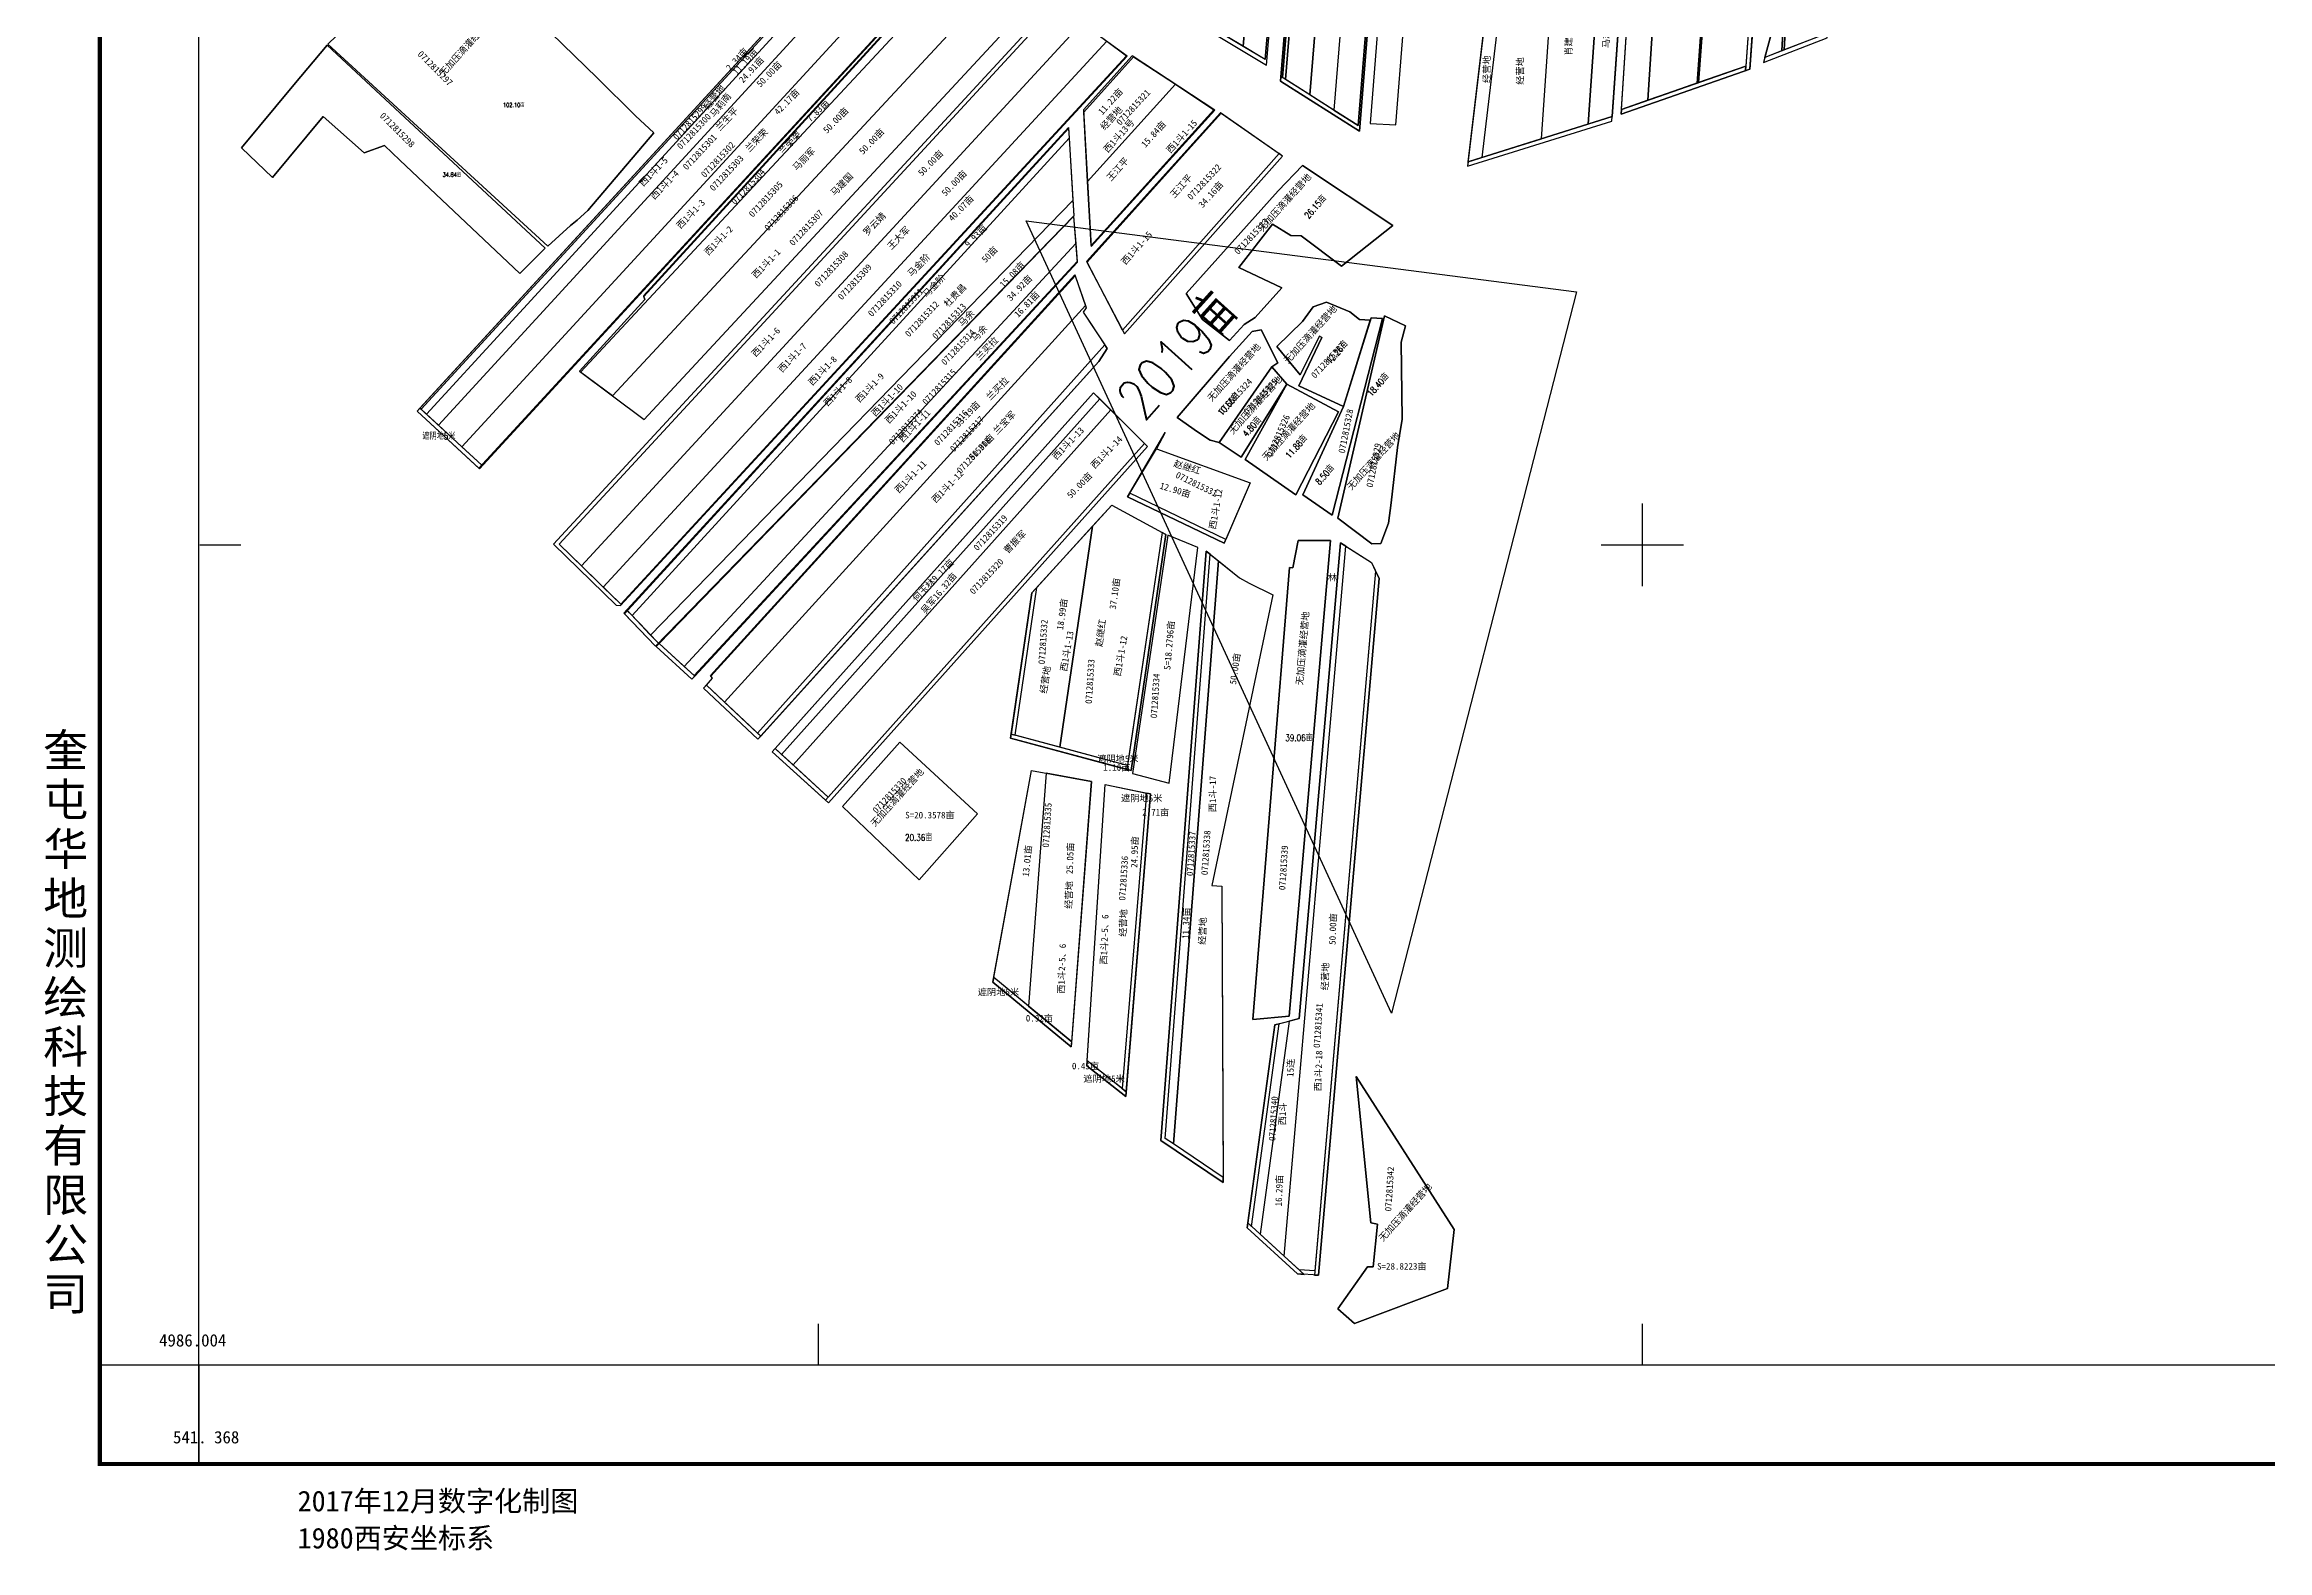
# Model space of a CAD drawing. Extents: x 541061 to 546490, y 4985742 to 4991358.
# Drawn here: x 541061 to 543759, y 4985818 to 4987646 of the extents above; entities that cross this region are included whole.
import ezdxf
from ezdxf.enums import TextEntityAlignment as Align

# ---------------------------------------------------------------- set-up
doc = ezdxf.new("R2010")
doc.units = 0
doc.header["$LTSCALE"] = 10
doc.layers.get('0').update_dxf_attribs({"linetype": 'CONTINUOUS'})
for name, color, linetype in [('2020.3.23画地', 7, 'CONTINUOUS'), ('2021年新职工', 7, 'CONTINUOUS'), ('2022年', 7, 'CONTINUOUS'), ('4-5', 7, 'CONTINUOUS'), ('TK', 7, 'CONTINUOUS'), ('ZDH', 1, 'CONTINUOUS'), ('地块名称', 7, 'CONTINUOUS'), ('地籍号', 7, 'CONTINUOUS'), ('承包户', 7, 'CONTINUOUS'), ('注记', 1, 'CONTINUOUS'), ('测地框', 7, 'CONTINUOUS'), ('经营地', 1, 'CONTINUOUS'), ('经营地面积', 5, 'CONTINUOUS'), ('路林渠', 7, 'CONTINUOUS'), ('身份地', 1, 'CONTINUOUS'), ('身份地面积', 7, 'CONTINUOUS'), ('退界出水桩', 7, 'CONTINUOUS'), ('退界渠道', 7, 'CONTINUOUS')]:
    doc.layers.add(name, color=color, linetype=linetype)
doc.styles.add('HZ', font='rs.shx', dxfattribs={"width": 0.8, "bigfont": 'hztxt.shx'})
doc.styles.add('宋体', font='')
doc.styles.get('宋体').set_extended_font_data('SimSun')

msp = doc.modelspace()

# ---------------------------------------------------------------- linework, layer by layer
at = {"linetype": 'Continuous'}
msp.add_line((541248, 4985922.8), (541248, 4991124), dxfattribs=at)
at = {"color": 2, "linetype": 'Continuous', "flags": 128}
for points in [[(543202, 4988264.9), (543203.7, 4988265.6), (543169.1, 4987638.5), (543148.5, 4987630.5), (543160.1, 4987672.2), (543180.9, 4987957), (543183, 4987956.8), (543193.9, 4988153.8), (543195.8, 4988153.7)], [(543203.7, 4988265.6), (543206.8, 4988266.8), (543172.2, 4987639.7), (543169.1, 4987638.5)]]:
    msp.add_lwpolyline(points, close=True, dxfattribs=at)
at = {"layer": '2020.3.23画地', "color": 3, "linetype": 'Continuous', "flags": 128}
for points in [[(542515.6, 4987644), (542483.1, 4987663.4), (542561.6, 4988632.8), (542595.4, 4988630.2)], [(542331.4, 4986751.5), (542276.5, 4986761.5), (542255, 4986478.6), (542307.4, 4986435.2)]]:
    msp.add_lwpolyline(points, close=True, dxfattribs=at)
at = {"layer": '2020.3.23画地', "color": 3, "linetype": 'Continuous'}
msp.add_lwpolyline([(542348, 4986747.7), (542398, 4986737.4), (542368.8, 4986378.5), (542326.2, 4986412.2)], close=True, dxfattribs=at)
at = {"layer": '2021年新职工', "color": 1, "linetype": 'Continuous', "flags": 128}
msp.add_lwpolyline([(541591.5, 4987135.4), (541567.3, 4987157.7), (542144, 4987785.4), (542171.3, 4987766.5)], close=True, dxfattribs=at)
at = {"layer": '2021年新职工', "color": 1, "linetype": 'Continuous', "elevation": 284.4, "flags": 128}
msp.add_lwpolyline([(541711.2, 4987248.5), (541709.9, 4987249.5), (541789.5, 4987336.7), (541788.3, 4987340.2), (542177.1, 4987765.5), (542186.6, 4987759.3)], close=True, dxfattribs=at)
at = {"layer": '2022年', "color": 4, "linetype": 'Continuous'}
msp.add_lwpolyline([(542918.8, 4988131.3), (542975.6, 4988144.6), (542934.4, 4987549.7), (542877.4, 4987531.8)], close=True, dxfattribs=at)
at = {"layer": '2022年', "color": 3, "linetype": 'Continuous', "flags": 128}
msp.add_lwpolyline([(542252.2, 4987432.3), (542920.2, 4987346), (542695.4, 4986470.1)], close=True, dxfattribs=at)
at = {"layer": '4-5', "color": 2, "linetype": 'Continuous', "elevation": 284.3, "flags": 128}
msp.add_lwpolyline([(542334, 4987223.4), (542341.5, 4987215.9), (541955.3, 4986784.2), (541947.5, 4986791.3)], close=True, dxfattribs=at)
at = {"layer": '4-5', "color": 2, "linetype": 'Continuous'}
msp.add_lwpolyline([(542341.5, 4987215.9), (542354.8, 4987202.6), (541969.2, 4986771.5), (541955.3, 4986784.2)], close=True, dxfattribs=at)
at = {"layer": 'TK', "linetype": 'Continuous'}
for p, q in [((543000, 4986988.8), (543000, 4987088.8)), ((541249.2, 4987038.8), (541299.2, 4987038.8)), ((542950, 4987038.8), (543050, 4987038.8)), ((542000, 4986042.8), (542000, 4986092.8)), ((542000, 4986042.8), (542000, 4986092.8)), ((543000, 4986042.8), (543000, 4986092.8)), ((546488, 4986042.8), (541128, 4986042.8)), ((541248, 4986042.8), (541248, 4985922.8))]:
    msp.add_line(p, q, dxfattribs=at)
at = {"layer": 'TK', "linetype": 'Continuous', "const_width": 5, "flags": 128}
msp.add_lwpolyline([(541128, 4985922.8), (546488, 4985922.8), (546488, 4991162.8), (541128, 4991162.8)], close=True, dxfattribs=at)
at = {"layer": 'TK', "linetype": 'Continuous', "flags": 128}
msp.add_lwpolyline([(541128, 4985922.8), (541248, 4985922.8)], dxfattribs=at)
at = {"layer": '测地框', "linetype": 'Continuous'}
for p, q in [((542621.4, 4987044.1, 284.8), (542571.2, 4986466.3, 284.8)), ((542680.4, 4986997.9, 284.8), (542606.9, 4986151.9, 284.8))]:
    msp.add_line(p, q, dxfattribs=at)
at = {"layer": '测地框', "linetype": 'Continuous', "flags": 128}
for points, elevation in [([(542656.5, 4987541), (542560.9, 4987601.7), (542647.2, 4988660.8), (542746.3, 4988659)], 284.1), ([(542628.8, 4988627.6), (542522, 4988635.8), (542444.7, 4987680.6), (542543.7, 4987621.3)], 282.6), ([(543202, 4988264.9), (543195.8, 4988153.7), (543193.9, 4988153.8), (543183, 4987956.8), (543180.9, 4987957), (543160.1, 4987672.2), (543146.9, 4987624.5), (543224.2, 4987654.5), (543259.1, 4988288.5)], 283.8), ([(542669.7, 4987550.3), (542700.9, 4987548.8), (542756.5, 4988253.2), (542724.6, 4988249.1)], 284.2), ([(543008.5, 4988093.8), (543082.7, 4988118.4), (543089.6, 4988198.3), (543173.6, 4988216.2), (543130.2, 4987616.4), (542974.2, 4987561.9)], 283.6), ([(542787.8, 4987498.5), (542963, 4987553.4), (543004.4, 4988151.4), (542861.5, 4988117.8)], 284.1), ([(542172.1, 4987765.9), (542086, 4987825.6), (541513.1, 4987200.9), (541588.9, 4987131)], 284.3), ([(542266.7, 4987706.5), (542176.3, 4987766.1), (541787.9, 4987341.2), (541789.5, 4987336.7), (541709.9, 4987249.5), (541788.5, 4987191.1)], 284.4), ([(542374.8, 4987632.1), (542285.3, 4987696.9), (541678.5, 4987039.4), (541754.5, 4986965.6), (541759.8, 4986965)], 284.3), ([(542481, 4987566.6), (542380.9, 4987632.5), (542321.8, 4987567.1), (542331.1, 4987401)], 284.5), ([(542563.2, 4987510.9), (542488, 4987563.4), (542325.5, 4987382.8), (542371.3, 4987294.8)], 284.9), ([(542303.7, 4987545.5), (542310, 4987438.2), (541802.5, 4986915.7), (541763.9, 4986955.8)], 283.8), ([(542309.8, 4987437.4), (542314.1, 4987381.4), (541846.5, 4986875.8), (541803.2, 4986915.2)], 283.8), ([(542311.3, 4987366.7), (542325.1, 4987326.7), (542321.3, 4987321.3), (542350.5, 4987277.2), (542340.4, 4987261.2), (541926.6, 4986802.9), (541860.7, 4986864.8), (541871.6, 4986876.9), (541868.9, 4986880.2)], 284.1), ([(542334, 4987223.4), (542399.3, 4987158.2), (542012.2, 4986725.5), (541944.1, 4986787.6)], 284.3), ([(542420.8, 4987175.1), (542410.2, 4987155.5), (542524.1, 4987114.2), (542492.4, 4987040.8), (542375.3, 4987097.1)], 284.7), ([(542259, 4986980.6), (542356.2, 4987087), (542421.8, 4987051.2), (542379.4, 4986764.6), (542233.3, 4986804.1)], 284.3), ([(542381.3, 4986761), (542425.9, 4986749.6), (542460.6, 4987035.6), (542424.1, 4987050.6)], 284.9), ([(542470.8, 4987031.2), (542511.1, 4986998.8), (542522.8, 4986992.1), (542551.4, 4986977.9), (542477.3, 4986625.1), (542489.7, 4986624.2), (542491.1, 4986264.7), (542415.7, 4986315.6)], 284.8), ([(542633.7, 4987041.2), (542671.3, 4987017.4), (542680.4, 4986997.9), (542606.9, 4986151.9), (542581.5, 4986153.5), (542520.5, 4986209.4), (542554.1, 4986456), (542583.6, 4986463.5)], 284.8), ([(542571.9, 4987011.3), (542575.7, 4987011), (542582.3, 4987044.1), (542621.4, 4987044.1), (542571.2, 4986466.3), (542527.2, 4986462.4)], 284.8), ([(542122.4, 4986631.9), (542192.9, 4986712), (542098.9, 4986799.3), (542029.4, 4986721.2)], 284.8), ([(542258.5, 4986764.8), (542331.4, 4986751.5), (542306.9, 4986429.1), (542211.8, 4986507.8)], 285.1), ([(542348, 4986747.7), (542403, 4986736.3), (542373, 4986368.8), (542325.8, 4986406.1)], 285), ([(542652.6, 4986393.2), (542771.7, 4986207.3), (542763.3, 4986135.8), (542650.5, 4986093.5), (542630.4, 4986111), (542666.3, 4986162), (542673.1, 4986162.1), (542678.4, 4986214.1), (542670.3, 4986215.6)], 285)]:
    msp.add_lwpolyline(points, close=True, dxfattribs=dict(at, elevation=elevation))
at = {"layer": '测地框', "color": 7, "linetype": 'Continuous', "flags": 128}
for points in [[(541800.1, 4987539.1), (541720.2, 4987444.9), (541707.4, 4987432.9), (541699.1, 4987426.7), (541671.5, 4987401.3), (541404.7, 4987646.9), (541425.7, 4987666.9), (541463.2, 4987691.3), (541496.5, 4987726.6), (541513.7, 4987744.4), (541526.4, 4987754.2), (541557.8, 4987769.9), (541675.5, 4987660.1), (541731.5, 4987606), (541778, 4987559.8)], [(541668.4, 4987398.9), (541637.8, 4987368.1), (541492.2, 4987505.8), (541473.3, 4987523.5), (541448.8, 4987514.8), (541399, 4987558.7), (541337.4, 4987484.9), (541300, 4987520.8), (541363.4, 4987597.3), (541403.7, 4987645.5)], [(542562.4, 4987350.8), (542530.1, 4987314.9), (542516.7, 4987306.5), (542498.9, 4987286.7), (542466.3, 4987312.5), (542446.3, 4987343.8), (542557.8, 4987468.6), (542587.7, 4987499.4), (542697, 4987426.6), (542634.9, 4987377.3), (542586, 4987414.1), (542573.3, 4987414.3), (542551, 4987428.3), (542510.3, 4987375.6)], [(542616.8, 4987333.6), (542645, 4987321.8), (542656.5, 4987312.5), (542669.7, 4987311.4), (542637.2, 4987206.6), (542582.9, 4987232), (542611, 4987290.5), (542608.3, 4987292), (542584.6, 4987245.2), (542556.4, 4987279.7), (542587.7, 4987310), (542600.5, 4987327.6)], [(542486.3, 4987163), (542475.3, 4987166), (542460, 4987176), (542435.6, 4987193.5), (542498.9, 4987267.5), (542526.6, 4987297.7), (542537.5, 4987299.8), (542557.5, 4987259.9), (542550.3, 4987255.1)], [(542670.7, 4987314.5), (542684.6, 4987313.8), (542623.4, 4987074.9), (542587.8, 4987099.3), (542637.2, 4987206.6)], [(542687.2, 4987316.8), (542712.7, 4987304.9), (542707.3, 4987284.8), (542708.4, 4987191.5), (542703, 4987156.9), (542695.3, 4987089.6), (542691.8, 4987065.3), (542682.7, 4987040.6), (542671.8, 4987040), (542630.2, 4987071.3)], [(542513.1, 4987145.4), (542486.3, 4987163), (542550.3, 4987255.1), (542568.7, 4987233.8)], [(542631.2, 4987200.1), (542579.6, 4987099.6), (542517.8, 4987142.3), (542568.7, 4987233.8)]]:
    msp.add_lwpolyline(points, close=True, dxfattribs=at)
at = {"layer": '经营地', "color": 1, "linetype": 'Continuous'}
for p, q in [((543110, 4988202.6, 283.6), (543066.3, 4987599.4, 283.6)), ((543112, 4988203.1, 283.6), (543068.3, 4987600.1, 283.6)), ((543004.4, 4988151.4, 284.1), (542963.4, 4987558.7, 284.1)), ((542963.4, 4987558.7, 284.1), (542919, 4987544.9, 284.1))]:
    msp.add_line(p, q, dxfattribs=at)
at = {"layer": '经营地', "color": 5, "linetype": 'Continuous', "flags": 128}
for points in [[(543172.2, 4987639.7), (543148.5, 4987630.5), (543160.1, 4987672.2), (543180.9, 4987957), (543183, 4987956.8), (543193.9, 4988153.8), (543195.8, 4988153.7), (543202, 4988264.9), (543206.8, 4988266.8), (543172.2, 4987639.7)], [(542756.5, 4988253.2), (542724.6, 4988249.1), (542669.7, 4987550.3), (542700.9, 4987548.8)], [(542918.8, 4988131.3), (542878, 4988121.7), (542805.1, 4987509.2), (542877.4, 4987531.8)], [(542805.1, 4987509.2), (542788.4, 4987504), (542861.5, 4988117.8), (542878, 4988121.7)], [(541731.5, 4987606), (541675.5, 4987660.1), (541557.8, 4987769.9), (541526.4, 4987754.2), (541513.7, 4987744.4), (541496.5, 4987726.6), (541463.2, 4987691.3), (541425.7, 4987666.9), (541404.7, 4987646.9), (541671.5, 4987401.3), (541699.1, 4987426.7), (541707.4, 4987432.9), (541720.2, 4987444.9), (541800.1, 4987539.1), (541778, 4987559.8)], [(541403.7, 4987645.5), (541363.4, 4987597.3), (541300, 4987520.8), (541337.4, 4987484.9), (541399, 4987558.7), (541448.8, 4987514.8), (541473.3, 4987523.5), (541492.2, 4987505.8), (541637.8, 4987368.1), (541668.4, 4987398.9)], [(542587.7, 4987499.4), (542557.8, 4987468.6), (542446.3, 4987343.8), (542466.3, 4987312.5), (542498.9, 4987286.7), (542516.7, 4987306.5), (542530.1, 4987314.9), (542562.4, 4987350.8), (542510.3, 4987375.6), (542551, 4987428.3), (542573.3, 4987414.3), (542586, 4987414.1), (542634.9, 4987377.3), (542697, 4987426.6)], [(542669.7, 4987311.4), (542656.5, 4987312.5), (542645, 4987321.8), (542616.8, 4987333.6), (542600.5, 4987327.6), (542587.7, 4987310), (542556.4, 4987279.7), (542584.6, 4987245.2), (542608.3, 4987292), (542611, 4987290.5), (542582.9, 4987232), (542637.2, 4987206.6)], [(542550.3, 4987255.1), (542557.5, 4987259.9), (542537.5, 4987299.8), (542526.6, 4987297.7), (542498.9, 4987267.5), (542435.6, 4987193.5), (542460, 4987176), (542475.3, 4987166), (542486.3, 4987163)], [(542684.6, 4987313.8), (542670.7, 4987314.5), (542637.2, 4987206.6), (542587.8, 4987099.3), (542623.4, 4987074.9)], [(542707.3, 4987284.8), (542712.7, 4987304.9), (542687.2, 4987316.8), (542630.2, 4987071.3), (542671.8, 4987040), (542682.7, 4987040.6), (542691.8, 4987065.3), (542695.3, 4987089.6), (542703, 4987156.9), (542708.4, 4987191.5)], [(542568.7, 4987233.8), (542550.3, 4987255.1), (542486.3, 4987163), (542513.1, 4987145.4)], [(542631.2, 4987200.1), (542568.7, 4987233.8), (542517.8, 4987142.3), (542579.6, 4987099.6)], [(542460.6, 4987035.6), (542424.1, 4987050.6), (542381.3, 4986761), (542425.9, 4986749.6)], [(542621.4, 4987044.1), (542582.3, 4987044.1), (542575.7, 4987011), (542571.9, 4987011.3), (542527.2, 4986462.4), (542571.2, 4986466.3)], [(542640.1, 4987037.2), (542633.7, 4987041.2), (542583.6, 4986463.5), (542571.2, 4986460.3), (542536, 4986202), (542565.3, 4986175.1)], [(542192.9, 4986712), (542098.9, 4986799.3), (542029.4, 4986721.2), (542122.4, 4986631.9)], [(542652.6, 4986393.2), (542670.3, 4986215.6), (542678.4, 4986214.1), (542673.1, 4986162.1), (542666.3, 4986162), (542630.4, 4986111), (542650.5, 4986093.5), (542763.3, 4986135.8), (542771.7, 4986207.3)]]:
    msp.add_lwpolyline(points, close=True, dxfattribs=at)
at = {"layer": '经营地', "color": 5, "linetype": 'Continuous', "elevation": 284.3, "flags": 128}
msp.add_lwpolyline([(542086, 4987825.6), (542087.5, 4987824.5), (541517.8, 4987203.4), (541516.4, 4987204.6)], close=True, dxfattribs=at)
at = {"layer": '经营地', "color": 2, "linetype": 'Continuous', "flags": 128}
msp.add_lwpolyline([(541524.3, 4987197.4), (541517.8, 4987203.4), (542087.5, 4987824.5), (542094.9, 4987819.4)], close=True, dxfattribs=at)
at = {"layer": '经营地', "color": 5, "linetype": 'Continuous'}
for points in [[(542475.5, 4987027.4), (542485.6, 4987019.3), (542431, 4986311.3), (542420.9, 4986318.1)], [(542258.5, 4986764.8), (542276.5, 4986761.5), (542255, 4986478.6), (542212.8, 4986513.5)]]:
    msp.add_lwpolyline(points, close=True, dxfattribs=at)
at = {"layer": '路林渠', "color": 3, "linetype": 'Continuous', "flags": 128}
for points in [[(542595.7, 4987585.5), (542595, 4987586), (542565.2, 4987604.9), (542564.5, 4987605.3), (542563.3, 4987606.1), (542561.3, 4987607.2), (542560.9, 4987601.7), (542656.5, 4987541), (542746.3, 4988659), (542744.3, 4988659), (542655, 4987547.8), (542625.6, 4987566.5), (542624.9, 4987566.9)], [(542649.2, 4988660.7), (542647.2, 4988660.8), (542561.3, 4987607.2), (542563.3, 4987606.1)], [(542628.8, 4988627.6), (542626.8, 4988627.8), (542542.3, 4987628), (542512.5, 4987645.8), (542445.1, 4987686.1), (542444.7, 4987680.6), (542543.7, 4987621.3)], [(543224.2, 4987654.5), (543224.5, 4987660), (543221.7, 4987658.9), (543219.6, 4987658.1), (543217.2, 4987657.1), (543148.5, 4987630.5), (543146.9, 4987624.5)], [(543125.4, 4987620.1), (543068.3, 4987600.1), (542974.5, 4987567.3), (542974.2, 4987561.9), (543125, 4987614.6)], [(542563.2, 4987510.9), (542559.1, 4987513.8), (542368.9, 4987299.5), (542371.3, 4987294.8)], [(542340.4, 4987261.2), (542350.5, 4987277.2), (542347.6, 4987281.6), (541926.2, 4986810.1), (541930, 4986806.6)], [(541516.4, 4987204.6), (541513.1, 4987200.9), (541588.1, 4987131.7), (541591.5, 4987135.4)], [(542399.3, 4987158.2), (542395.8, 4987161.8), (542008.5, 4986728.9), (542012.2, 4986725.5)], [(542377.8, 4987101.4), (542375.3, 4987097.1), (542492.4, 4987040.8), (542494.4, 4987045.4)], [(542421.8, 4987051.2), (542417.2, 4987053.8), (542374.5, 4986765.9), (542379.4, 4986764.6)], [(542431, 4986311.3), (542420.9, 4986318.1), (542475.5, 4987027.4), (542470.8, 4987031.2), (542415.7, 4986315.6), (542491.1, 4986264.7), (542491.1, 4986270.7)], [(542680.4, 4986997.9), (542676.1, 4987007), (542601.9, 4986152.2), (542606.9, 4986151.9)], [(542265, 4986987.1), (542259, 4986980.6), (542234, 4986809.1), (542238.9, 4986807.8)], [(541794, 4986931.8), (541792.1, 4986933.8), (541769.8, 4986957), (541768, 4986958.8), (541764.6, 4986955.1), (541802.5, 4986915.7), (541806, 4986919.3)], [(541806.6, 4986918.8), (541803.2, 4986915.2), (541846.5, 4986875.8), (541849.9, 4986879.4)], [(541864.1, 4986868.5), (541860.7, 4986864.8), (541926.6, 4986802.9), (541930, 4986806.6)], [(542234, 4986809.1), (542233.3, 4986804.1), (542374.5, 4986765.9), (542375.3, 4986770.9)], [(541947.5, 4986791.4), (541944.1, 4986787.6), (542008.5, 4986728.9), (542011.9, 4986732.6)], [(542403, 4986736.3), (542398, 4986737.4), (542368.8, 4986378.5), (542373.5, 4986374.8)], [(542212.8, 4986513.5), (542211.8, 4986507.8), (542306.9, 4986429.1), (542307.4, 4986435.2)], [(542559.3, 4986457.3), (542554.1, 4986456), (542521.3, 4986215.4), (542525.8, 4986211.3)], [(542326.2, 4986412.2), (542325.8, 4986406.1), (542373, 4986368.8), (542373.5, 4986374.8)], [(542521.3, 4986215.4), (542520.5, 4986209.4), (542581.5, 4986153.5), (542589.4, 4986153)]]:
    msp.add_lwpolyline(points, close=True, dxfattribs=at)
for points, elevation in [([(543125, 4987614.6), (543130.2, 4987616.4), (543173.6, 4988216.2), (543168.5, 4988215.1)], 283.6), ([(542963, 4987553.4), (542963.4, 4987558.7), (542788.4, 4987504), (542787.8, 4987498.5)], 284.1)]:
    msp.add_lwpolyline(points, close=True, dxfattribs=dict(at, elevation=elevation))
at = {"layer": '路林渠', "color": 3, "linetype": 'Continuous', "elevation": 284.3, "flags": 128}
for points in [[(542285.3, 4987696.9), (541678.5, 4987039.4)], [(541678.5, 4987039.4), (541754.5, 4986965.6)], [(541754.5, 4986965.6), (541759.8, 4986965)]]:
    msp.add_lwpolyline(points, dxfattribs=at)
at = {"layer": '身份地', "color": 1, "linetype": 'Continuous', "flags": 128}
for points in [[(542566.7, 4987603.9), (542563.3, 4987606.1), (542649.2, 4988660.7), (542652.8, 4988660.7)], [(542596.4, 4987585.1), (542566.7, 4987603.9), (542652.8, 4988660.7), (542684, 4988660.1)], [(542625.6, 4987566.5), (542596.4, 4987585.1), (542684, 4988660.1), (542714.7, 4988659.5)], [(542111.2, 4987808.1), (542094.9, 4987819.4), (541524.3, 4987197.4), (541538.8, 4987184.1)], [(541567.3, 4987157.7), (541538.8, 4987184.1), (542111.2, 4987808.1), (542144, 4987785.4)], [(542303.7, 4987544.1), (542304.4, 4987532.4), (541773.8, 4986952.8), (541768, 4986958.8)], [(542304.4, 4987532.4), (542308.9, 4987456.8), (541796.4, 4986929.3), (541773.8, 4986952.8)], [(542308.9, 4987456.8), (542310, 4987438.2), (541806, 4986919.3), (541796.4, 4986929.3)], [(542311.7, 4987365.6), (542325.1, 4987326.7), (542321.3, 4987321.3), (542347.6, 4987281.6), (541926.2, 4986810.1), (541864.1, 4986868.5), (541871.6, 4986876.9), (541869.5, 4986879.4)], [(541886.1, 4986847.8), (541864.1, 4986868.5), (541871.6, 4986876.9), (541869.5, 4986879.4), (542311.7, 4987365.6), (542324.2, 4987329.4)], [(541926.2, 4986810.1), (541886.1, 4986847.8), (542324.2, 4987329.4), (542325.1, 4987326.7), (542321.3, 4987321.3), (542347.6, 4987281.6)]]:
    msp.add_lwpolyline(points, close=True, dxfattribs=at)
for points, elevation in [([(542655, 4987547.8), (542744.3, 4988659), (542714.7, 4988659.5), (542625.6, 4987566.5)], 284.1), ([(541750.1, 4987219.6), (541711.2, 4987248.5), (542186.6, 4987759.3), (542226.5, 4987733)], 284.4), ([(542266.7, 4987706.5), (542226.5, 4987733), (541750.1, 4987219.6), (541788.5, 4987191.1)], 284.4), ([(542289.3, 4987693.9), (542319.6, 4987672), (541712.4, 4987013.4), (541685.5, 4987039.6)], 284.3), ([(542319.6, 4987672), (542349.9, 4987650.2), (541739, 4986987.5), (541712.4, 4987013.4)], 284.3), ([(542349.9, 4987650.2), (542374, 4987632.7), (541760.3, 4986966.9), (541739, 4986987.5)], 284.3), ([(542309.8, 4987437.4), (542312.3, 4987404.8), (541837.2, 4986891), (541806.6, 4986918.8)], 283.8), ([(542312.3, 4987404.8), (542314, 4987382.8), (541849.2, 4986880.1), (541837.2, 4986891)], 283.8)]:
    msp.add_lwpolyline(points, close=True, dxfattribs=dict(at, elevation=elevation))
at = {"layer": '身份地', "color": 1, "linetype": 'Continuous'}
for points in [[(542595.4, 4988630.2), (542626.8, 4988627.8), (542542.3, 4987628), (542515.6, 4987644)], [(543206.8, 4988266.8), (543256.3, 4988287.3), (543221.7, 4987658.9), (543172.2, 4987639.7)], [(543112, 4988203.1), (543168.5, 4988215.1), (543125.4, 4987620.1), (543068.3, 4987600.1)], [(543089.6, 4988198.3), (543110, 4988202.6), (543066.3, 4987599.4), (543006.6, 4987578.6), (543040.6, 4988104.4), (543082.7, 4988118.4)], [(542975.6, 4988144.6), (543004.4, 4988151.4), (542963.4, 4987558.7), (542934.4, 4987549.7)], [(543008.5, 4988093.8), (543040.6, 4988104.4), (543006.6, 4987578.6), (542974.5, 4987567.3)], [(542433.2, 4987598), (542480.1, 4987567.1), (542331, 4987402.4), (542326.7, 4987480.1)], [(542488.8, 4987562.9), (542559.1, 4987513.8), (542368.9, 4987299.5), (542326, 4987381.9)], [(542354.8, 4987202.6), (542395.8, 4987161.8), (542011.9, 4986732.6), (541969.2, 4986771.5)], [(542410.2, 4987155.5), (542524.1, 4987114.2), (542494.4, 4987045.4), (542377.8, 4987101.4)], [(542332.8, 4987061.4), (542356.2, 4987087), (542417.2, 4987053.8), (542375.3, 4986770.9), (542293, 4986793.1)], [(542640.1, 4987037.2), (542671.3, 4987017.4), (542676.1, 4987007), (542602.4, 4986157.2), (542583.5, 4986158.4), (542565.3, 4986175.1)], [(542485.6, 4987019.3), (542511.1, 4986998.8), (542522.8, 4986992.1), (542551.4, 4986977.9), (542477.3, 4986625.1), (542489.7, 4986624.2), (542491.1, 4986270.7), (542431, 4986311.3)], [(541947.5, 4986791.4), (541952.3, 4986786.9), (541969.2, 4986771.5), (542011.9, 4986732.6), (542008.5, 4986728.9), (541944.1, 4986787.6)]]:
    msp.add_lwpolyline(points, close=True, dxfattribs=at)
at = {"layer": '身份地', "color": 2, "linetype": 'Continuous', "elevation": 284.4, "flags": 128}
msp.add_lwpolyline([(541788.5, 4987191.1), (542266.7, 4987706.5)], dxfattribs=at)
at = {"layer": '身份地', "color": 1, "linetype": 'Continuous', "elevation": 284.3, "flags": 128}
for points in [[(542289.3, 4987693.9), (541685.5, 4987039.6)], [(542374, 4987632.7), (541760.3, 4986966.9)], [(541685.5, 4987039.6), (541760.3, 4986966.9)]]:
    msp.add_lwpolyline(points, dxfattribs=at)
at = {"layer": '身份地', "color": 5, "linetype": 'Continuous'}
for points in [[(542382.6, 4987631.4), (542433.2, 4987598), (542326.7, 4987480.1), (542322, 4987564.3)], [(542265, 4986987.1), (542332.8, 4987061.4), (542293, 4986793.1), (542238.9, 4986807.8)]]:
    msp.add_lwpolyline(points, close=True, dxfattribs=at)
at = {"layer": '身份地', "color": 1, "linetype": 'Continuous', "flags": 128}
msp.add_lwpolyline([(541869.5, 4986879.4), (542311.7, 4987365.6)], dxfattribs=at)
at = {"layer": '退界出水桩', "color": 2, "linetype": 'Continuous'}
for p, q in [((542655, 4987547.8, 284.1), (542744.3, 4988659, 284.1)), ((542656.5, 4987541, 284.1), (542746.3, 4988659, 284.1)), ((542542.3, 4987628, 282.6), (542626.8, 4988627.8, 282.6)), ((542543.7, 4987621.3, 282.6), (542628.8, 4988627.6, 282.6)), ((543111, 4988202.9, 283.6), (543067.3, 4987599.8, 283.6))]:
    msp.add_line(p, q, dxfattribs=at)
at = {"layer": '退界出水桩', "color": 2, "linetype": 'Continuous', "flags": 128}
for points, elevation in [([(542647.2, 4988660.8), (542560.9, 4987601.7)], 284.1), ([(542649.2, 4988660.7), (542563.3, 4987606.1)], 284.1), ([(542374.8, 4987632.1), (541759.8, 4986965)], 284.3)]:
    msp.add_lwpolyline(points, dxfattribs=dict(at, elevation=elevation))
at = {"layer": '退界出水桩', "color": 2, "linetype": 'Continuous', "elevation": 283.6, "flags": 128}
msp.add_lwpolyline([(543068.3, 4987600.1), (543066.3, 4987599.4), (543110, 4988202.6), (543112, 4988203.1)], close=True, dxfattribs=at)
at = {"layer": '退界出水桩', "color": 2, "linetype": 'Continuous', "flags": 128}
for points in [[(542172.1, 4987765.9), (542171.3, 4987766.5), (541588.1, 4987131.7), (541588.9, 4987131)], [(542177.1, 4987765.5), (542176.3, 4987766.1), (541787.9, 4987341.2), (541788.3, 4987340.2)], [(542382.6, 4987631.4), (542380.9, 4987632.5), (542321.8, 4987567.1), (542322, 4987564.3)], [(542488.8, 4987562.9), (542488, 4987563.4), (542325.5, 4987382.8), (542326, 4987381.9)], [(542481, 4987566.6), (542480.1, 4987567.1), (542331, 4987402.4), (542331.1, 4987401)], [(542303.7, 4987544.1), (542303.7, 4987545.5), (541763.9, 4986955.8), (541764.6, 4986955.1)], [(542314.1, 4987381.4), (542314, 4987382.8), (541849.2, 4986880.1), (541849.9, 4986879.4)], [(542311.7, 4987365.6), (542311.3, 4987366.7), (541868.9, 4986880.2), (541869.5, 4986879.4)]]:
    msp.add_lwpolyline(points, close=True, dxfattribs=at)
at = {"layer": '退界渠道', "color": 1, "linetype": 'Continuous'}
for p, q in [((543130.2, 4987616.4, 283.6), (543173.6, 4988216.2, 283.6)), ((542974.2, 4987561.9, 283.6), (543130.2, 4987616.4, 283.6)), ((542974.5, 4987567.3, 283.6), (543125.4, 4987620.1, 283.6)), ((542787.8, 4987498.5, 284.1), (542963, 4987553.4, 284.1)), ((542788.4, 4987504, 284.1), (542963.4, 4987558.7, 284.1))]:
    msp.add_line(p, q, dxfattribs=at)

# ---------------------------------------------------------------- texts
at = {"layer": '2020.3.23画地', "color": 3, "linetype": 'Continuous', "style": '宋体'}
for s, p in [('25.05亩', (542308.7, 4986638.9)), ('24.95亩', (542387, 4986646.5))]:
    msp.add_text(s, height=8, rotation=88, dxfattribs=at).set_placement(p)
for p in [(542303.8, 4986613.7), (542369.7, 4986579.7)]:
    msp.add_text('经营地', height=8, rotation=88, dxfattribs=at).set_placement(p, align=Align.MIDDLE)
at = {"layer": '2021年新职工', "color": 1, "linetype": 'Continuous', "style": '宋体'}
for s, p in [('42.17亩', (541951.2, 4987560.1)), ('7.83亩', (541990.7, 4987551.5))]:
    msp.add_text(s, height=8, rotation=46, dxfattribs=at).set_placement(p)
for p in [(541924.8, 4987530.3), (541965.5, 4987526.8, 284.4)]:
    msp.add_text('兰荣荣', height=8, rotation=46, dxfattribs=at).set_placement(p, align=Align.MIDDLE)
at = {"layer": '2022年', "color": 4, "linetype": 'Continuous', "style": '宋体'}
msp.add_text('肖建军', height=8, rotation=90, dxfattribs=at).set_placement((542910.1, 4987649.4), align=Align.MIDDLE)
at = {"layer": '4-5', "color": 5, "linetype": 'Continuous', "style": '宋体'}
msp.add_text('2.34亩', height=8, rotation=47.1129, dxfattribs=at).set_placement((541901, 4987628.6), align=Align.MIDDLE)
at = {"layer": '4-5', "color": 2, "linetype": 'Continuous', "style": '宋体'}
msp.add_text('何玉林9.17亩', height=8, rotation=46, dxfattribs=at).set_placement((542139.1, 4986996), align=Align.MIDDLE)
msp.add_text('吴军16.32亩', height=8, rotation=50.0824, dxfattribs=at).set_placement((542129.7, 4986954.3))
at = {"layer": 'TK', "linetype": 'Continuous', "style": '宋体'}
for s, p in [('奎', (541086.5, 4986757.4)), ('屯', (541086.5, 4986697.4)), ('华', (541086.5, 4986637.4)), ('地', (541086.5, 4986577.4)), ('测', (541086.5, 4986517.4)), ('绘', (541086.5, 4986457.4)), ('科', (541086.5, 4986397.4)), ('技', (541086.5, 4986337.4)), ('有', (541086.5, 4986277.4)), ('限', (541086.5, 4986217.4)), ('公', (541086.5, 4986157.4)), ('司', (541086.5, 4986097.4))]:
    msp.add_text(s, height=40, dxfattribs=at).set_placement(p, align=Align.BOTTOM_CENTER)
msp.add_text('4986.004', height=15, dxfattribs=at).set_placement((541240.7, 4986072.8), align=Align.MIDDLE)
msp.add_text('541.', height=15, dxfattribs=at).set_placement((541257.6, 4985955.3), align=Align.MIDDLE_RIGHT)
for s, height, p in [('368', 15, (541266.6, 4985955.3)), ('2017年12月数字化制图', 25, (541368, 4985877.8)), ('1980西安坐标系', 25, (541368, 4985832.8))]:
    msp.add_text(s, height=height, dxfattribs=at).set_placement(p, align=Align.MIDDLE_LEFT)
at = {"layer": 'ZDH', "color": 1, "linetype": 'Continuous', "style": '宋体'}
msp.add_text('15连  ', height=8, rotation=88, dxfattribs=at).set_placement((542576.5, 4986392.7, 284.1))
at = {"layer": '地块名称', "color": 0, "linetype": 'Continuous', "style": '宋体'}
for s, rotation, p in [('西1斗13号  ', 48, (542368.2, 4987539.7)), ('西1斗1-15', 48, (542440.7, 4987534.8)), ('西1斗1-5', 45.5587, (541799.6, 4987492.1)), ('西1斗1-4', 45.5587, (541813.1, 4987476)), ('西1斗1-3', 46, (541844.8, 4987440.6)), ('西1斗1-2', 46, (541878.6, 4987408.4)), ('西1斗1-15', 48, (542386, 4987399.4)), ('西1斗1-1', 46, (541936.4, 4987380.6)), ('西1斗1-6', 46, (541936, 4987285.1)), ('西1斗1-7', 46, (541968, 4987266.3)), ('西1斗1-8', 46, (542004.8, 4987250.4)), ('西1斗1-8', 46, (542023.4, 4987225.3)), ('西1斗1-9', 46, (542062.1, 4987229.8)), ('西1斗1-10', 46, (542083.2, 4987214.7)), ('西1斗1-10', 46, (542099.7, 4987206.2, 283.8)), ('西1斗1-11', 46, (542116.4, 4987183.3, 567.7)), ('西1斗1-14', 46, (542349.4, 4987151.4, 283.8)), ('西1斗1-11', 46, (542111.7, 4987121.7, 283.8)), ('西1斗1-12', 46, (542156.5, 4987109.8, 283.8)), ('西1斗1-12', 80, (542482, 4987082.2)), ('西1斗1-13', 80, (542301.4, 4986909.7)), ('西1斗1-12', 80, (542366.6, 4986903.8)), ('西1斗-17', 90, (542478.2, 4986736.2)), ('西1斗2-5、6', 88, (542346.8, 4986559.6)), ('西1斗2-5、6', 88, (542295.2, 4986524.1)), ('西1斗2-18', 88, (542606.6, 4986400)), (' 西1斗', 88, (542563, 4986345.2))]:
    msp.add_text(s, height=8, rotation=rotation, dxfattribs=at).set_placement(p, align=Align.MIDDLE)
at = {"layer": '地块名称', "color": 2, "linetype": 'Continuous', "style": '宋体'}
msp.add_text('西1斗1-13', height=8, rotation=46, dxfattribs=at).set_placement((542302.8, 4987162.2, 283.8), align=Align.MIDDLE)
at = {"layer": '地块名称', "color": 0, "linetype": 'Continuous', "style": '宋体'}
msp.add_text('林', height=8, dxfattribs=at).set_placement((542623.8, 4986999.6, 284.8), align=Align.MIDDLE)
at = {"layer": '地籍号', "color": 1, "linetype": 'Continuous', "style": '宋体'}
for s, rotation, p in [('0712815297', 314.9475, (541535, 4987617.4, 283.2)), ('0712815321', 47, (542382.1, 4987570, 283.2)), ('0712815298', 314.9475, (541489.1, 4987542.5, 283.2)), ('0712815299', 47, (541844.1, 4987552.2, 283.2)), ('0712815300', 47, (541849, 4987540.9, 283.2)), ('0712815301', 47, (541856.1, 4987515.8, 283.2)), ('0712815302', 47, (541878.1, 4987506.6, 283.2)), ('0712815303', 47, (541888.6, 4987490.2, 283.2)), ('0712815304', 47, (541914.7, 4987473.7, 283.2)), ('0712815305', 47, (541936.1, 4987458.5, 283.2)), ('0712815322', 47, (542468.2, 4987479.5, 283.2)), ('0712815306', 47, (541955, 4987441.9, 283.2)), ('0712815307', 47, (541985.3, 4987423.8, 283.2)), ('0712815323', 47, (542525.3, 4987413.2, 283.2)), ('0712815308', 47, (542015.8, 4987373.9, 283.2)), ('0712815309', 47, (542044.1, 4987358.1, 283.2)), ('0712815310', 47, (542080.7, 4987337.7, 283.2)), ('0712815311', 47, (542106.6, 4987328.6, 283.2)), ('0712815312', 47, (542125.7, 4987313.1, 283.2)), ('0712815313', 47, (542158.7, 4987310.3, 283.2)), ('0712815314', 47, (542169.6, 4987278.8, 283.2)), ('0712815327', 47, (542618.5, 4987262.8, 283.2)), ('0712815315', 47, (542146.7, 4987230.5, 283.2)), ('0712815324', 47, (542506, 4987219, 283.2)), ('0712815325', 47, (542536.7, 4987218.9, 283.2)), ('0712815374', 47, (542106, 4987182.1, 283.2)), ('0712815316', 47, (542161, 4987181.1, 283.2)), ('0712815317', 47, (542180.3, 4987173.4, 283.2)), ('0712815326', 66.427, (542558.1, 4987171.3, 283.2)), ('0712815328', 78.8578, (542640.1, 4987176.9, 283.2)), ('0712815318', 47, (542188.4, 4987147.3, 283.2)), ('0712815329', 78.8578, (542674, 4987135.4, 283.2)), ('0712815331', 333.8793, (542458.9, 4987112.5, 283.2)), ('0712815319', 47, (542208.8, 4987053.5, 283.2)), ('0712815320', 47, (542204.1, 4987000.5, 283.2)), ('0712815332', 86.2603, (542272.6, 4986920.9, 283.2)), ('0712815333', 86.2603, (542329.6, 4986872.9, 283.2)), ('0712815334', 86.2603, (542408.7, 4986855.4, 283.2)), ('0712815330', 47, (542086.3, 4986734.6, 283.2)), ('0712815335', 86.2603, (542277.5, 4986698.4, 283.2)), ('0712815337', 86.2603, (542452.5, 4986663.8, 283.2)), ('0712815338', 86.2603, (542470.3, 4986664.9, 283.2)), ('0712815339', 86.2603, (542564.4, 4986646.7, 283.2)), ('0712815336', 86.2603, (542370.3, 4986634, 283.2)), ('0712815341', 86.2603, (542606.5, 4986455.1, 283.2)), ('0712815340', 86.2603, (542552.2, 4986342.1, 283.2)), ('0712815342', 86.2603, (542693.1, 4986256.7, 283.2))]:
    msp.add_text(s, height=8, rotation=rotation, dxfattribs=at).set_placement(p, align=Align.MIDDLE)
at = {"layer": '承包户', "color": 1, "linetype": 'Continuous', "style": '宋体'}
for s, rotation, p in [('马志龙', 90, (542955.7, 4987658.7, 284.1)), ('兰生平', 46, (541888.8, 4987555.9)), ('马丽军', 46, (541982.4, 4987507.2)), ('王江平', 48, (542363.1, 4987495.1)), ('马建国', 46, (542028.1, 4987476.7)), ('王江平', 48, (542440.1, 4987474.6)), ('罗云婧', 46, (542067.8, 4987428.6)), ('王大军', 46, (542097.1, 4987411.6)), ('马金阶', 46, (542121.6, 4987378.7)), ('马金阶', 46, (542140.2, 4987353.7)), ('杜贵昌', 46, (542165.7, 4987341.9)), ('马余', 46, (542179.4, 4987314.1)), ('马余', 46, (542194.9, 4987296)), ('兰买拉', 46, (542204.3, 4987277.4)), ('兰买拉', 46, (542217.1, 4987228.8)), ('兰宝军', 46, (542225.5, 4987187.4)), ('赵继红', 343.1639, (542447.7, 4987133.4)), ('曹振军', 46, (542238.4, 4987042.6)), ('赵继红', 82, (542342.3, 4986931.8)), ('经营地', 88, (542466, 4986569.9)), ('经营地', 88.1001, (542614.7, 4986514.7))]:
    msp.add_text(s, height=8, rotation=rotation, dxfattribs=at).set_placement(p, align=Align.MIDDLE)
at = {"layer": '承包户', "color": 5, "linetype": 'Continuous', "style": '宋体'}
for rotation, p in [(48, (542355.3, 4987557)), (81.8642, (542275.1, 4986875))]:
    msp.add_text('经营地', height=8, rotation=rotation, dxfattribs=at).set_placement(p, align=Align.MIDDLE)
at = {"layer": '注记', "color": 1, "linetype": 'Continuous', "style": 'HZ', "width": 0.8}
msp.add_text('遮阴地5米', height=8, dxfattribs=at).set_placement((541539.5, 4987171.7), align=Align.MIDDLE)
at = {"layer": '注记', "color": 1, "linetype": 'Continuous', "style": '宋体'}
for p in [(542363.5, 4986779.4), (542392.4, 4986731.4), (542218.6, 4986496), (542346.7, 4986390.8)]:
    msp.add_text('遮阴地5米', height=8, dxfattribs=at).set_placement(p, align=Align.MIDDLE)
at = {"layer": '经营地', "color": 5, "linetype": 'Continuous', "style": '宋体'}
for s, rotation, p in [('无加压滴灌经营地', 48, (541571.8, 4987643.3)), ('经营地', 90, (542810.9, 4987616.2)), ('经营地', 90, (542851.4, 4987614.1)), ('无加压滴灌经营地', 48, (542565.7, 4987454.7)), ('无加压滴灌经营地', 48, (542596.8, 4987294.4)), ('无加压滴灌经营地', 48, (542504.1, 4987248.5)), ('无加压滴灌经营地', 48, (542529.9, 4987208.7)), ('无加压滴灌经营地', 48, (542570.4, 4987176.7)), ('无加压滴灌经营地', 48, (542673.5, 4987140.9)), ('S=18.2796亩', 85.0286, (542425.4, 4986916.9)), ('无加压滴灌经营地', 85, (542587.3, 4986913.1)), ('无加压滴灌经营地', 48, (542095.4, 4986732.2)), ('无加压滴灌经营地', 48, (542712, 4986228.7))]:
    msp.add_text(s, height=8, rotation=rotation, dxfattribs=at).set_placement(p, align=Align.MIDDLE)
at = {"layer": '经营地', "color": 2, "linetype": 'Continuous', "style": '宋体'}
msp.add_text('11.19亩', height=8, rotation=47.1129, dxfattribs=at).set_placement((541911.1, 4987625.6), align=Align.MIDDLE)
msp.add_text('经营地', height=8, rotation=51.0508, dxfattribs=at).set_placement((541866.3, 4987566.9))
at = {"layer": '经营地', "color": 5, "linetype": 'Continuous', "style": 'HZ', "width": 0.8}
for s, height, p in [('102.10亩', 5, (541617.2, 4987570.4)), ('34.84亩', 5, (541544, 4987485.7)), ('39.06亩', 8, (542566.7, 4986800.6)), ('20.36亩', 8, (542105.1, 4986679.3))]:
    msp.add_text(s, height=height, dxfattribs=at).set_placement(p)
for s, p in [('26.15亩', (542595, 4987434.2)), ('12.26亩', (542621.2, 4987257.6)), ('18.40亩', (542671.1, 4987218.2)), ('10.66亩', (542489.8, 4987194.7)), ('4.80亩', (542519.9, 4987169.2)), ('11.88亩', (542571.9, 4987143)), ('8.50亩', (542608.3, 4987110.9))]:
    msp.add_text(s, height=8, rotation=48, dxfattribs=at).set_placement(p)
at = {"layer": '经营地', "color": 3, "linetype": 'Continuous', "style": 'HZ', "width": 0.8}
msp.add_text('2019亩', height=50, rotation=48, dxfattribs=at).set_placement((542394.6, 4987186.7))
at = {"layer": '经营地面积', "color": 1, "linetype": 'Continuous', "style": '宋体'}
msp.add_text('马莉南', height=8, rotation=51.0508, dxfattribs=at).set_placement((541873.7, 4987557.2))
at = {"layer": '经营地面积', "color": 5, "linetype": 'Continuous', "style": '宋体'}
for s, p in [('S=20.3578亩', (542135.4, 4986710.9)), ('S=28.8223亩', (542708.1, 4986163.1))]:
    msp.add_text(s, height=8, dxfattribs=at).set_placement(p, align=Align.MIDDLE)
for s, rotation, p in [('13.01亩', 84.5257, (542253, 4986655.2, 1414.4)), ('11.34亩', 87.8462, (542445.9, 4986579.4, 1699.1))]:
    msp.add_text(s, height=8, rotation=rotation, dxfattribs=at).set_placement(p, align=Align.MIDDLE)
msp.add_text('16.29亩', height=8, rotation=88.1001, dxfattribs=at).set_placement((542562.4, 4986235.4))
at = {"layer": '身份地', "color": 1, "linetype": 'Continuous', "style": '宋体'}
msp.add_text('24.91亩', height=8, rotation=47.1129, dxfattribs=at).set_placement((541918.5, 4987615.9), align=Align.MIDDLE)
at = {"layer": '身份地面积', "color": 1, "linetype": 'Continuous', "style": '宋体'}
for s, rotation, p in [('50.00亩', 46, (541929.7, 4987593.8)), ('50.00亩', 46, (542010.6, 4987537.7)), ('50.00亩', 46, (542054.1, 4987512.1)), ('15.84亩', 48, (542396.9, 4987520.6)), ('50.00亩', 46, (542125.7, 4987485.9)), ('50.00亩', 46, (542154.3, 4987461.5)), ('34.16亩', 48, (542466.4, 4987447.3)), ('40.07亩', 46, (542162.7, 4987431)), ('9.93亩', 46, (542182.5, 4987399.2)), ('50亩', 46, (542203, 4987380.7)), ('15.08亩', 46, (542224.8, 4987350.4, 283.8)), ('34.92亩', 46, (542233.6, 4987334.2)), ('16.81亩', 46, (542242.5, 4987314.2)), ('33.19亩', 46, (542170.3, 4987180.9, -283.8)), ('50.00亩', 46, (542187.5, 4987141.2, -283.8)), ('50.00亩', 46, (542306.4, 4987094.5)), ('12.90亩', 343, (542413.6, 4987107.2)), ('37.10亩', 82, (542360.9, 4986960)), ('50.00亩', 82, (542506.9, 4986868.8)), ('50.00亩', 88.1001, (542627.6, 4986553))]:
    msp.add_text(s, height=8, rotation=rotation, dxfattribs=at).set_placement(p)
at = {"layer": '身份地面积', "color": 5, "linetype": 'Continuous', "style": '宋体'}
for s, rotation, p in [('11.22亩', 48, (542344.7, 4987560.2)), ('18.99亩', 81.8642, (542296.9, 4986935))]:
    msp.add_text(s, height=8, rotation=rotation, dxfattribs=at).set_placement(p)
at = {"layer": '身份地面积', "color": 1, "linetype": 'Continuous', "style": '宋体'}
for s, p in [('1.10亩', (542345.7, 4986764.4)), ('2.71亩', (542393, 4986710.1)), ('0.92亩', (542251.7, 4986460)), ('0.45亩', (542307.7, 4986402))]:
    msp.add_text(s, height=8, dxfattribs=at).set_placement(p)

doc.saveas('drawing.dxf')
